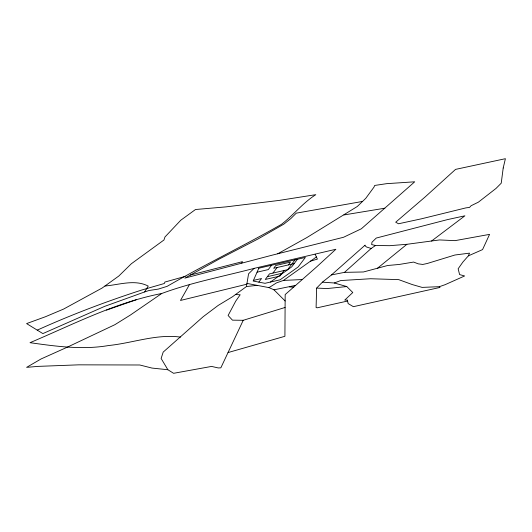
<?xml version="1.0" encoding="UTF-8"?>
<svg xmlns="http://www.w3.org/2000/svg" width="532" height="532" viewBox="0 0 532 532"><rect width="100%" height="100%" fill="white"/><g stroke="black" fill="none" stroke-linecap="round" stroke-linejoin="round"><path stroke-width="0.8" d="M316.62 288.091L316.094 307.576L317.252 307.802L347.609 301.032L347.423 300.141L344.763 300.081L352.783 292.52L346.764 286.562L334.315 282.991L322.419 282.16L316.62 288.091L327.113 288.55L346.764 286.562M285.092 307.469L243.23 320.297L220.847 367.831L218.293 367.951L211.576 366.422L173.598 373.304L167.866 369.733L161.123 358.468L163.198 352.098L203.151 316.733L218.193 305.415L232.484 296.763L246.436 286.555L248.577 273.8L254.13 268.361L335.872 249.269L316.36 267.157L285.172 294.575L284.913 336.291L228.042 352.563M334.315 282.991L340.719 280.557L370.551 278.741L398.687 279.626L412.287 284.573L422.095 287.393L439.352 286.688L445.084 284.693L464.616 275.968L459.601 274.585L458.145 268.78L462.926 262.01L468.359 255.859L469.53 253.139L454.907 255.014L427.216 263.506L422.76 264.444L418.238 263.845L413.603 262.07L399.186 264.464L387.702 265.488L363.469 271.972L344.477 272.364L331.489 274.918L322.419 282.16M241.728 263.047L242.452 261.651L190.343 275.064M189.425 284.653L180.481 300.46L246.828 284.208M144.651 291.942L148.947 290.519L158.27 289.102L167.115 286.349C204.647 264.657 243.762 245.87 281.401 224.384C293.471 215.134 302.828 202.845 315.815 194.665L279.027 200.431L225.994 206.882L195.49 209.515L180.774 220.235L164.953 236.999L163.969 239.985L131.364 263.739L118.816 276.022L102.171 288.012L63.607 309.065L45.38 316.759L26.6 323.589L42.866 333.591L104.598 306.392L144.651 291.942L148.222 286.083C134.729 279.094 119.141 284.833 104.957 286.003M258.838 282.12L261.551 278.529L253.432 280.404M271.553 265.255L268.288 269.591L257.062 272.185M272.929 273.082L277.139 267.496M284.155 270.489L279.938 276.075L265.262 279.466L269.471 273.88L287.606 269.691L295.041 259.822M288.364 264.903L290.465 262.11L275.789 265.501L273.681 268.294L294.183 263.599M297.448 259.27L291.702 266.884L270.429 282.06M344.477 272.364L371.19 248.457L375.532 245.505L389.737 245.684L406.894 244.301L439.505 239.939L455.053 240.644L489.573 234.373L482.564 249.594L468.359 255.859M331.489 274.918L365.158 245.106L364.925 245.631L366.561 247.028L371.19 248.457M362.525 201.448L296.284 213.152L290.858 218.546L283.895 224.098L258.053 238.954L218.712 259.297L184.85 278.116L271.746 255.28L343.546 237.265L361.341 228.8L414.714 181.804L386.591 183.673L374.668 185.455L373.989 187.118L365.77 198.33L357.258 206.509L306.784 237.611L277.724 253.784M377.534 268.208L406.894 244.301M431.525 241.049L464.915 215.806L447.532 219.596L376.264 238.05L371.968 242.233L371.662 244.567L375.532 245.505M246.961 283.41L269.019 287.639L276.514 282.871L283.483 280.417L316.4 256.949M254.13 268.361C223.274 276.487 191.7 282.372 161.721 293.504L130.34 315.07L114.832 324.713L67.145 347.25L41.084 358.947L26.607 367.359L37.878 366.388L78.689 364.839L139.783 364.992L151.972 368.071L167.866 369.733M37.267 330.146L38.663 329.501A271.646 71.222 -18.8 0 1 96.525 305.74A272.158 71.355 -18.8 0 1 141.997 289.947L164.381 283.483L164.847 282.073L185.203 276.394M106.493 310.123L136.172 299.775M310.488 261.165L317.405 259.091L315.144 254.256M269.019 287.639L273.993 289.82L295.14 285.471M161.721 293.504C115.371 302.455 73.137 324.454 30.005 342.688C56.046 346.339 82.447 350.043 108.634 345.521C132.541 343.12 156.248 333.817 180.468 337.095M267.37 276.673L282.046 273.282M343.905 214.948L384.882 208.198M246.436 286.555L257.056 285.345M283.483 280.417L301.897 279.559M243.23 320.297L232.464 320.151L228.108 315.496L235.769 301.065L240.178 294.768L235.583 294.562M289.448 286.947L293.797 287.087M285.132 300.979L273.993 289.82M439.352 286.688L439.977 287.446L353.368 306.678L348.134 303.572L347.423 300.141M503.206 167.999L501.224 183.201L496.03 188.421L478.368 202.173L471.093 205.731L469.543 207.407L465.912 207.879L421.577 218.778L398.521 223.773L395.695 222.21L425.287 196.813L455.565 169.382L505.4 158.696L503.206 167.999M258.818 268.201L253.159 281.036L265.016 283.31L280.098 279.819L298.213 266.911L305.348 257.441L258.818 268.201"/></g></svg>
